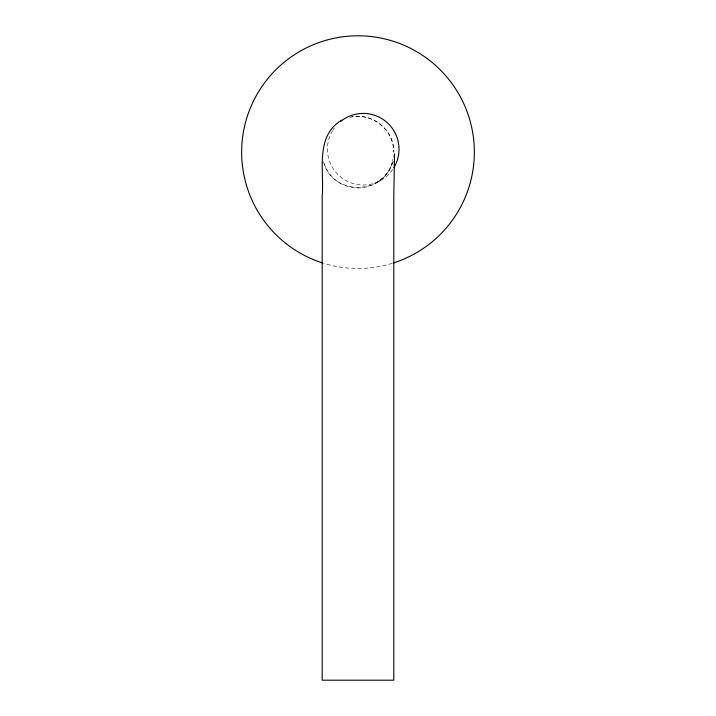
<?xml version="1.0" encoding="UTF-8"?>
<svg xmlns="http://www.w3.org/2000/svg" width="716" height="716" viewBox="0 0 716 716"><rect width="100%" height="100%" fill="white"/><g stroke="black" fill="none" stroke-linecap="round" stroke-linejoin="round"><path stroke-width="0.54" stroke-dasharray="3.58 2.69" d="M392.583 161.413A35.8 35.8 0 0 1 323.417 161.413C331.866 197.016 386.864 195.558 392.851 159.355M393.397 161.619L389.638 170.157L383.794 177.434L376.258 182.947L380.411 180.602M349.766 117.433C371.3 111.66 394.203 129.945 393.8 152.15A35.8 35.8 0 0 0 351.78 116.896M392.681 169.54A35.8 35.791 60.5 0 1 343.752 179.224A35.8 35.791 60.5 0 1 332.645 130.581M333.2 129.712A35.8 35.791 60.5 0 1 334.381 127.994M392.27 263.336A116.35 116.35 0 0 1 323.73 263.336"/><path stroke-width="1.07" d="M394.095 156.894L394.552 153.895L393.8 196.345L393.8 680.2L322.2 680.2L322.2 196.229C324.357 170.721 314.825 135.852 341.809 120.181M340.852 121.255A35.8 35.791 60.5 0 1 393.809 167.804M322.701 263.014A116.35 116.35 0 0 1 263.739 83.942A116.35 116.35 0 0 1 452.261 83.942A116.35 116.35 0 0 1 393.299 263.014"/></g></svg>
